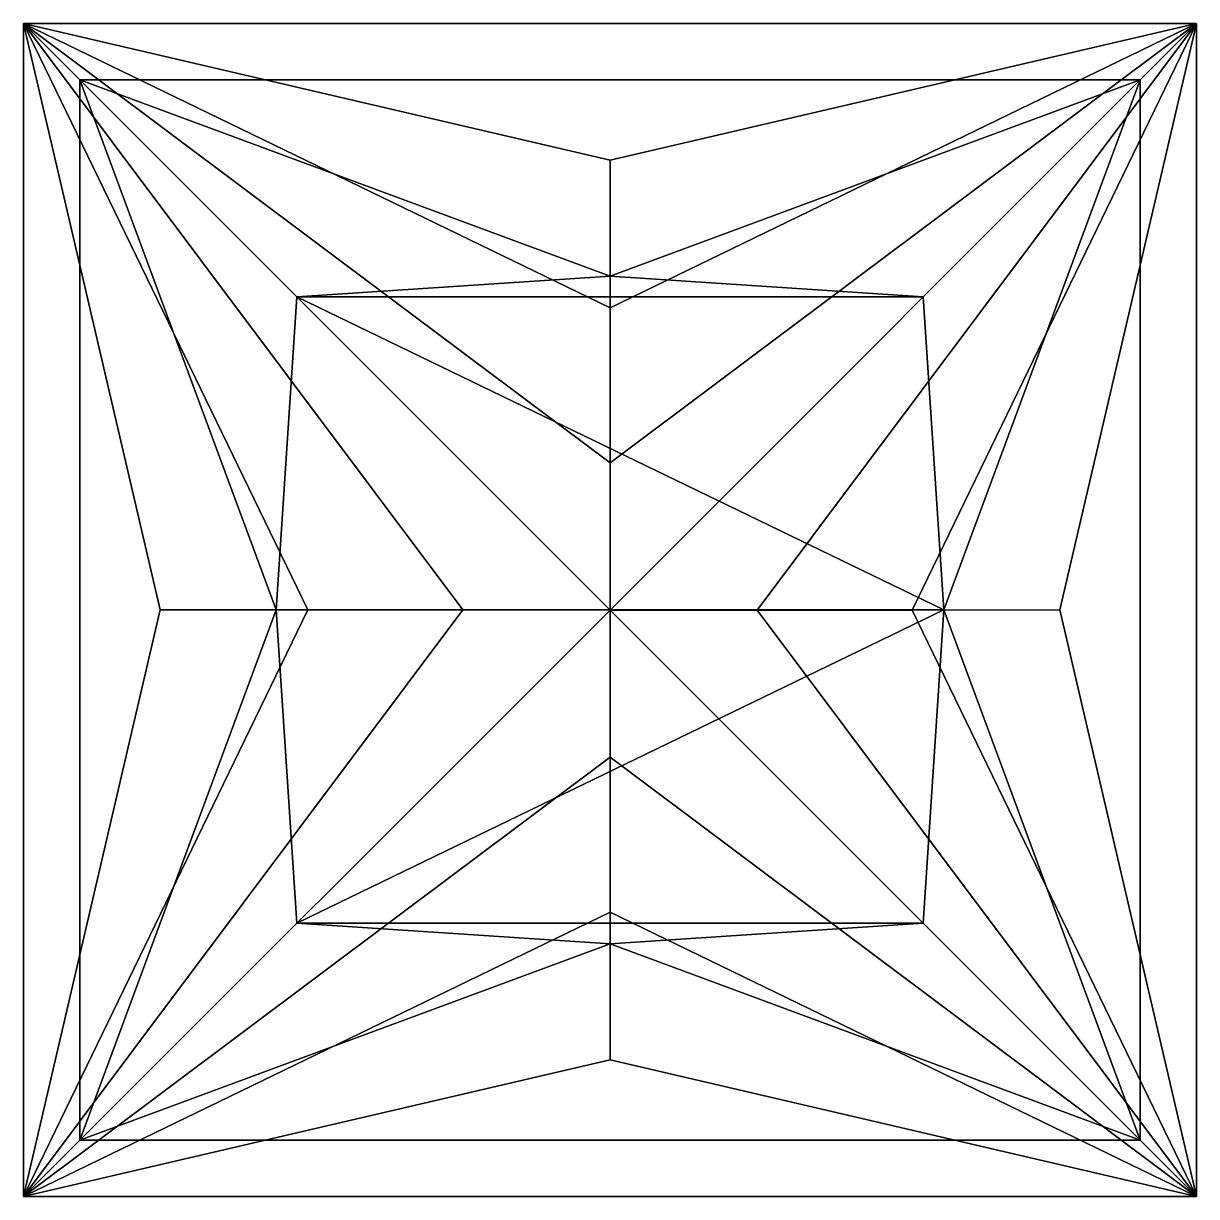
# Model space of a CAD drawing. Extents: x 0.61 to 1.559, y -0.474 to 0.474.
import ezdxf

# ---------------------------------------------------------------- set-up
doc = ezdxf.new("R2010")
doc.units = 0
doc.layers.add('Cube40', color=15, linetype='CONTINUOUS')

msp = doc.modelspace()

# ---------------------------------------------------------------- linework, layer by layer
at = {"layer": 'Cube40', "color": 0}
for points in [[(1.559407, 0.474488, -0.132991), (1.559407, 0.474488, -0.123774), (0.610433, 0.474488, -0.123774), (0.610433, 0.474488, -0.132991)], [(1.559407, 0.474488, -0.132991), (0.610433, 0.474488, -0.132991), (1.084921, 0.36377, -0.268792)], [(0.721149, 0.000004, -0.268791), (0.610433, 0.474488, -0.132991), (0.610433, -0.474486, -0.132991)], [(0.610433, 0.474488, -0.132991), (0.721149, 0.000004, -0.268791), (0.840455, 0.000003, -0.383036)], [(1.084921, 0.244463, -0.383039), (1.084921, 0.36377, -0.268792), (0.610433, 0.474488, -0.132991)], [(0.965807, 0.000001, -0.490198), (0.610433, 0.474488, -0.132991), (0.840455, 0.000003, -0.383036)], [(0.610433, 0.474488, -0.132991), (1.084921, 0.11911, -0.490202), (1.084921, 0.244463, -0.383039)], [(1.08492, 0, -0.584801), (1.084921, 0.11911, -0.490202), (0.610433, 0.474488, -0.132991)], [(0.965807, 0.000001, -0.490198), (1.08492, 0, -0.584801), (0.610433, 0.474488, -0.132991)], [(0.610433, 0.474488, -0.132991), (0.610433, 0.474488, -0.123774), (0.610433, -0.474486, -0.123774), (0.610433, -0.474486, -0.132991)], [(0.610433, 0.474488, -0.123774), (1.559407, 0.474488, -0.123774), (1.513737, 0.428817, -0.092969), (0.656105, 0.428816, -0.092968)], [(0.610433, -0.474486, -0.123774), (0.610433, 0.474488, -0.123774), (0.656105, 0.428816, -0.092968), (0.656107, -0.428812, -0.092967)], [(1.08492, 0, -0.584801), (1.559407, 0.474488, -0.132991), (1.084921, 0.11911, -0.490202)], [(1.08492, 0, -0.584801), (1.204054, 0, -0.490182), (1.559407, 0.474488, -0.132991)], [(1.559407, 0.474488, -0.132991), (1.084921, 0.36377, -0.268792), (1.084921, 0.244463, -0.383039)], [(1.084921, 0.11911, -0.490202), (1.559407, 0.474488, -0.132991), (1.084921, 0.244463, -0.383039)], [(1.559407, 0.474488, -0.132991), (1.204054, 0, -0.490182), (1.329384, 0, -0.383038)], [(1.329384, 0, -0.383038), (1.44869, 0.000001, -0.268792), (1.559407, 0.474488, -0.132991)], [(1.559407, -0.474487, -0.132991), (1.559407, 0.474488, -0.132991), (1.44869, 0.000001, -0.268792)], [(1.559407, 0.474488, -0.123774), (1.559407, -0.474487, -0.123774), (1.51374, -0.428819, -0.092971), (1.513737, 0.428817, -0.092969)], [(1.559407, -0.474487, -0.132991), (1.559407, -0.474487, -0.123774), (1.559407, 0.474488, -0.123774), (1.559407, 0.474488, -0.132991)], [(1.08492, 0.269974), (0.656105, 0.428816, -0.092968), (1.513737, 0.428817, -0.092969)], [(0.656107, -0.428812, -0.092967), (0.656105, 0.428816, -0.092968), (0.814947, 0.000002)], [(0.831553, 0.253368), (0.656105, 0.428816, -0.092968), (1.08492, 0.269974)], [(0.814947, 0.000002), (0.656105, 0.428816, -0.092968), (0.831553, 0.253368)], [(1.08492, 0.269974), (1.513737, 0.428817, -0.092969), (1.338284, 0.253368)], [(1.338284, 0.253368), (1.513737, 0.428817, -0.092969), (1.354894, 0.000001)], [(1.354894, 0.000001), (1.513737, 0.428817, -0.092969), (1.51374, -0.428819, -0.092971)], [(1.08492, 0.269974), (1.338284, 0.253368), (0.831553, 0.253368)], [(0.831553, 0.253368), (1.354894, 0.000001), (0.814947, 0.000002)], [(1.338284, 0.253368), (1.354894, 0.000001), (0.831553, 0.253368)], [(0.840455, 0.000003, -0.383036), (0.721149, 0.000004, -0.268791), (0.610433, -0.474486, -0.132991)], [(0.610433, -0.474486, -0.132991), (0.965807, 0.000001, -0.490198), (0.840455, 0.000003, -0.383036)], [(1.08492, 0, -0.584801), (0.965807, 0.000001, -0.490198), (0.610433, -0.474486, -0.132991)], [(1.08492, 0, -0.584801), (0.610433, -0.474486, -0.132991), (1.084921, -0.11914, -0.490176)], [(0.831553, -0.253364), (0.656107, -0.428812, -0.092967), (0.814947, 0.000002)], [(0.814947, 0.000002), (1.354894, 0.000001), (0.831553, -0.253364)], [(1.354894, 0.000001), (1.338284, -0.253363), (0.831553, -0.253364)], [(1.08492, 0, -0.584801), (1.559407, -0.474487, -0.132991), (1.204054, 0, -0.490182)], [(1.08492, 0, -0.584801), (1.084921, -0.11914, -0.490176), (1.559407, -0.474487, -0.132991)], [(1.204054, 0, -0.490182), (1.559407, -0.474487, -0.132991), (1.329384, 0, -0.383038)], [(1.559407, -0.474487, -0.132991), (1.44869, 0.000001, -0.268792), (1.329384, 0, -0.383038)], [(1.354894, 0.000001), (1.51374, -0.428819, -0.092971), (1.338284, -0.253363)], [(1.084921, -0.11914, -0.490176), (0.610433, -0.474486, -0.132991), (1.08492, -0.244465, -0.383036)], [(1.559407, -0.474487, -0.132991), (1.084921, -0.11914, -0.490176), (1.08492, -0.244465, -0.383036)], [(0.610433, -0.474486, -0.132991), (1.08492, -0.36377, -0.268792), (1.08492, -0.244465, -0.383036)], [(1.08492, -0.244465, -0.383036), (1.08492, -0.36377, -0.268792), (1.559407, -0.474487, -0.132991)], [(1.084922, -0.269974), (0.656107, -0.428812, -0.092967), (0.831553, -0.253364)], [(1.338284, -0.253363), (1.084922, -0.269974), (0.831553, -0.253364)], [(1.338284, -0.253363), (1.51374, -0.428819, -0.092971), (1.084922, -0.269974)], [(1.084922, -0.269974), (1.51374, -0.428819, -0.092971), (0.656107, -0.428812, -0.092967)], [(0.610433, -0.474486, -0.132991), (1.559407, -0.474487, -0.132991), (1.08492, -0.36377, -0.268792)], [(1.559407, -0.474487, -0.123774), (0.610433, -0.474486, -0.123774), (0.656107, -0.428812, -0.092967), (1.51374, -0.428819, -0.092971)], [(0.610433, -0.474486, -0.132991), (0.610433, -0.474486, -0.123774), (1.559407, -0.474487, -0.123774), (1.559407, -0.474487, -0.132991)]]:
    msp.add_3dface(points, dxfattribs=at)

doc.saveas('drawing.dxf')
